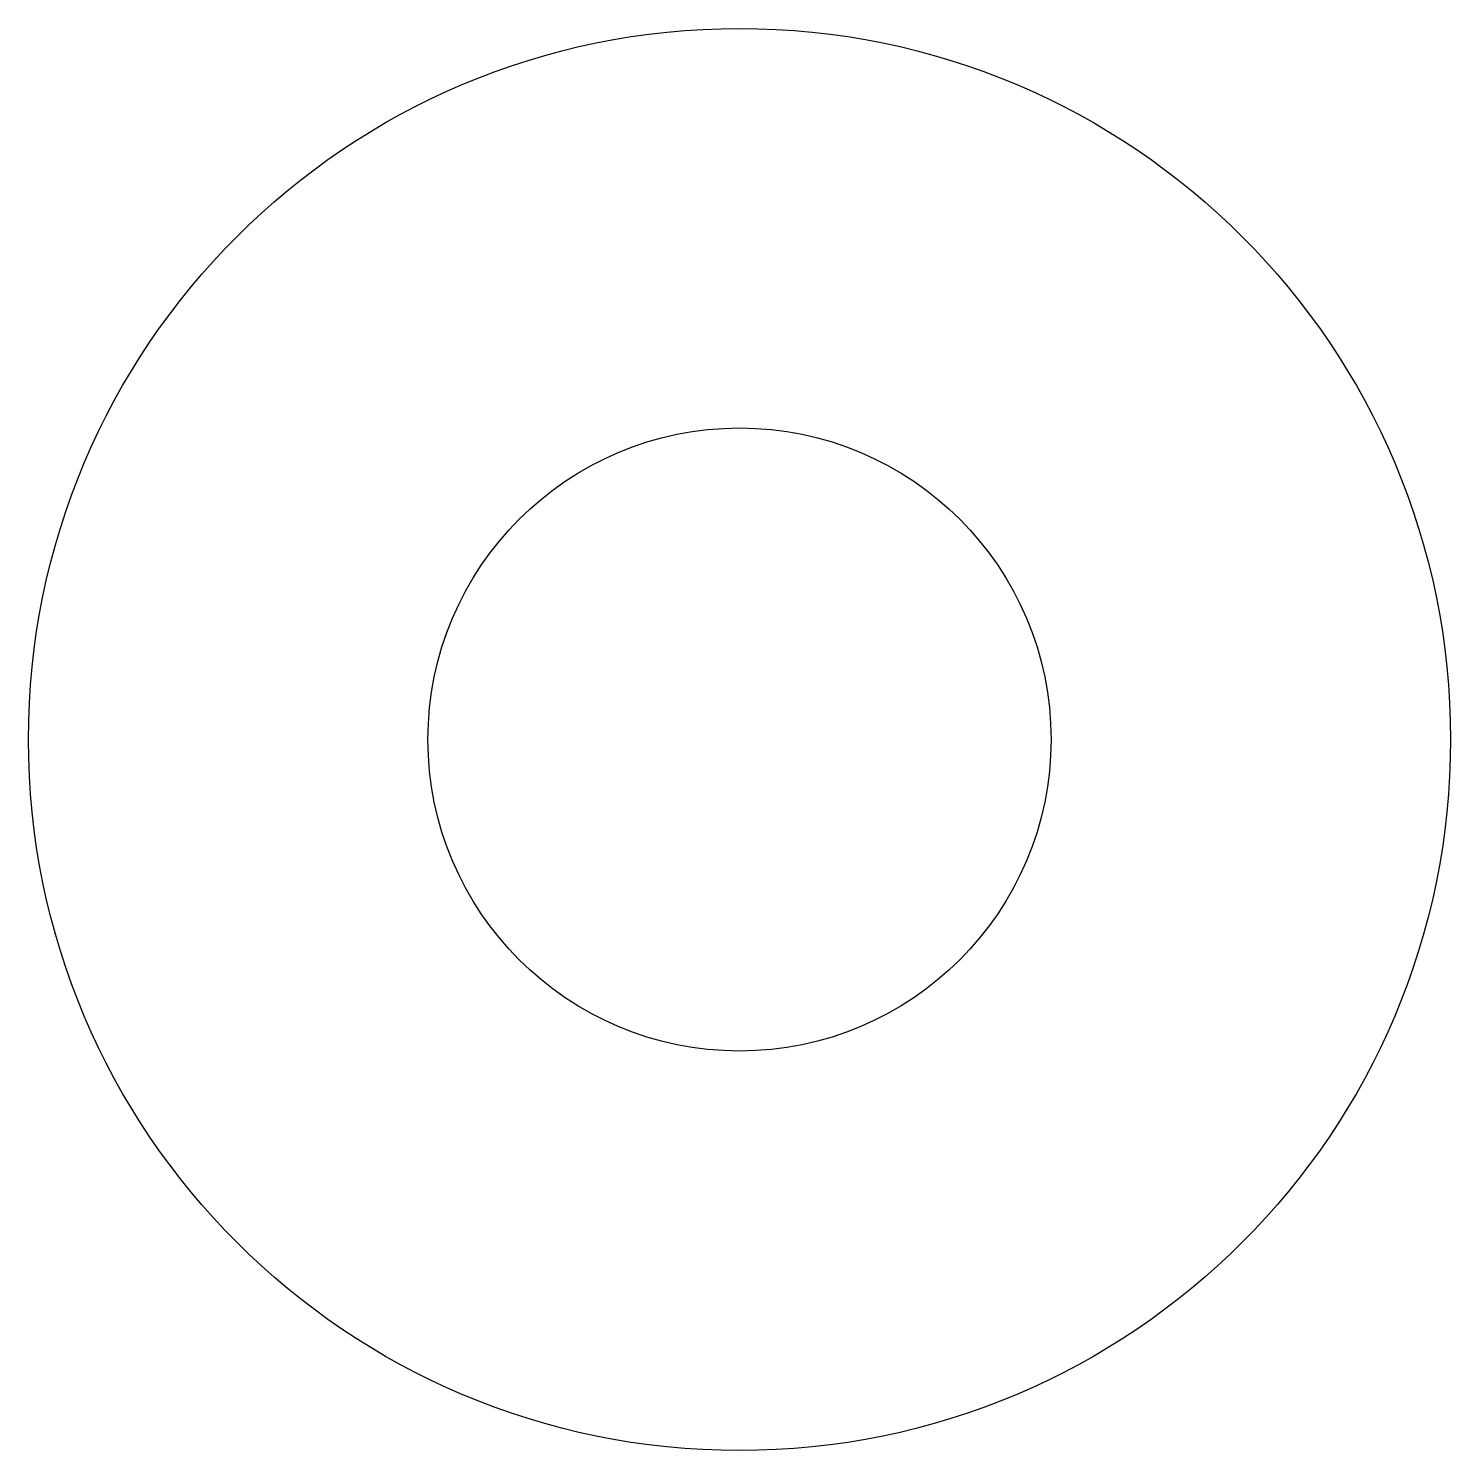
# Model space of a CAD drawing. Header units: inches. Extents: x -105 to 105, y -105 to 105.
import ezdxf

# ---------------------------------------------------------------- set-up
doc = ezdxf.new("R2010")
doc.units = ezdxf.units.IN
doc.header["$MEASUREMENT"] = 0

msp = doc.modelspace()

# ---------------------------------------------------------------- linework, layer by layer
for radius in [105, 46]:
    msp.add_circle((0, 0), radius)

doc.saveas('drawing.dxf')
